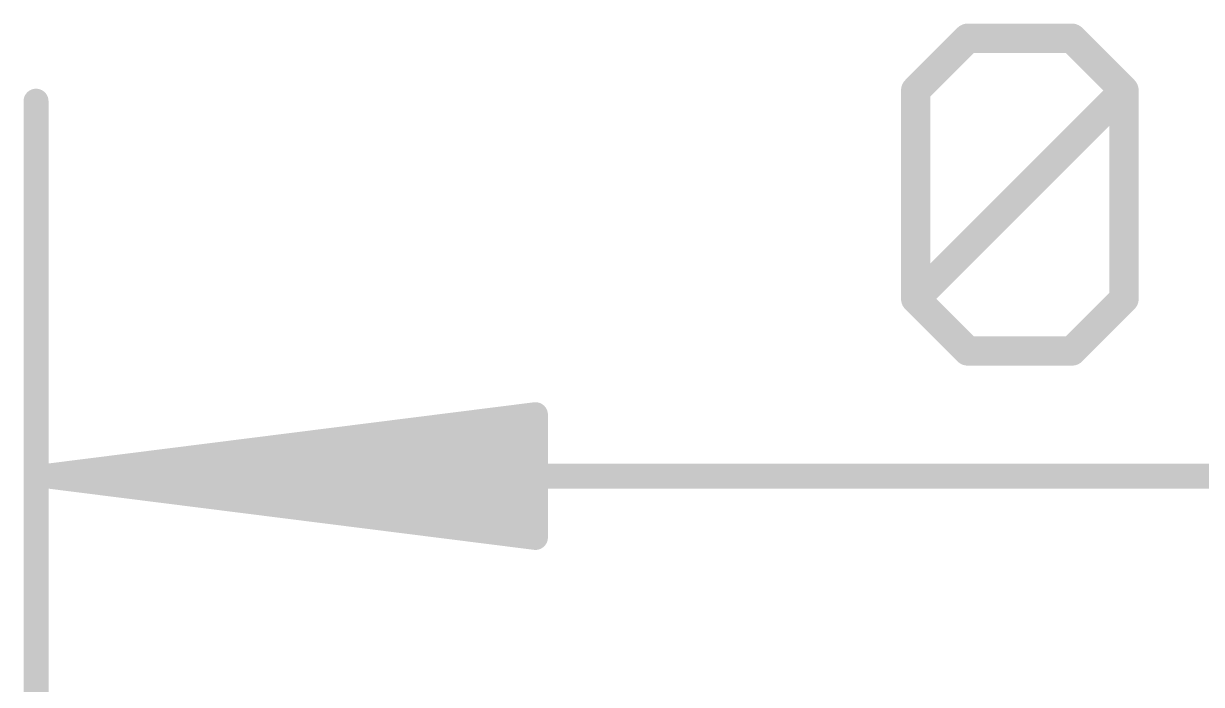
# Model space of a CAD drawing. Extents: x -42 to 65, y -11 to 21.
# Drawn here: x -0.07 to 6.07, y 17.97 to 21.4 of the extents above; entities that cross this region are included whole.
import ezdxf

# ---------------------------------------------------------------- set-up
doc = ezdxf.new("R2010")
doc.units = 0
doc.layers.add('47', color=253, linetype='CONTINUOUS')

msp = doc.modelspace()

# ---------------------------------------------------------------- linework, layer by layer
at = {"layer": '47'}
for points, const_width in [([(4.5798, 21.0565), (4.851, 21.3277)], 0.1524), ([(4.851, 21.3277), (5.3933, 21.3277)], 0.1524), ([(5.3933, 21.3277), (5.6645, 21.0565)], 0.1524), ([(4.5798, 19.9719), (4.5798, 21.0565)], 0.1524), ([(4.5798, 19.9719), (5.6645, 21.0565)], 0.1524), ([(5.6645, 21.0565), (5.6645, 19.9719)], 0.1524), ([(0, 17.78), (0, 21)], 0.13), ([(4.851, 19.7007), (4.5798, 19.9719)], 0.1524), ([(5.6645, 19.9719), (5.3933, 19.7007)], 0.1524), ([(5.3933, 19.7007), (4.851, 19.7007)], 0.1524), ([(0.065, 19.05), (2.6, 19.3692)], 0.13), ([(2.6, 19.3692), (2.6, 18.7308)], 0.13), ([(0.065, 19.05), (2.6, 19.31)], 0.13), ([(0.065, 19.05), (2.6, 19.18)], 0.13), ([(0.065, 19.05), (13.905, 19.05)], 0.13), ([(2.6, 18.7308), (0.065, 19.05)], 0.13), ([(2.6, 18.92), (0.065, 19.05)], 0.13), ([(2.6, 18.79), (0.065, 19.05)], 0.13)]:
    msp.add_lwpolyline(points, dxfattribs=dict(at, const_width=const_width))
for points, const_width in [([(4.851, 21.3658, 1), (4.851, 21.2896)], 0.0762), ([(4.8779, 21.3007, 1), (4.824, 21.3546)], 0.0762), ([(5.4202, 21.3546, 1), (5.3664, 21.3007)], 0.0762), ([(5.3933, 21.2896, 1), (5.3933, 21.3658)], 0.0762), ([(4.6179, 21.0565, 1), (4.5417, 21.0565)], 0.0762), ([(4.5529, 21.0835, 1), (4.6068, 21.0296)], 0.0762), ([(5.7026, 21.0565, 1), (5.6264, 21.0565)], 0.0762), ([(5.6914, 21.0296, 1), (5.6375, 21.0835)], 0.0762), ([(5.6375, 21.0296, 1), (5.6914, 21.0835)], 0.0762), ([(0.0325, 21, 1), (-0.0325, 21)], 0.065), ([(4.6068, 19.9988, 1), (4.5529, 19.9449)], 0.0762), ([(4.5529, 19.9988, 1), (4.6068, 19.9449)], 0.0762), ([(4.5417, 19.9719, 1), (4.6179, 19.9719)], 0.0762), ([(5.6264, 19.9719, 1), (5.7026, 19.9719)], 0.0762), ([(5.6914, 19.9449, 1), (5.6375, 19.9988)], 0.0762), ([(4.851, 19.7388, 1), (4.851, 19.6626)], 0.0762), ([(4.824, 19.6738, 1), (4.8779, 19.7276)], 0.0762), ([(5.3664, 19.7276, 1), (5.4202, 19.6738)], 0.0762), ([(5.3933, 19.6626, 1), (5.3933, 19.7388)], 0.0762), ([(2.6325, 19.3692, 1), (2.5675, 19.3692)], 0.065), ([(2.6041, 19.337, 1), (2.5959, 19.4015)], 0.065), ([(2.6033, 19.2777, 1), (2.5967, 19.3423)], 0.065), ([(2.6017, 19.1475, 1), (2.5983, 19.2125)], 0.065), ([(0.065, 19.0825, 1), (0.065, 19.0175)], 0.065), ([(0.0691, 19.0822, 1), (0.0609, 19.0178)], 0.065), ([(0.0633, 19.0825, 1), (0.0667, 19.0175)], 0.065), ([(0.0667, 19.0825, 1), (0.0633, 19.0175)], 0.065), ([(0.0683, 19.0823, 1), (0.0617, 19.0177)], 0.065), ([(0.0617, 19.0823, 1), (0.0683, 19.0177)], 0.065), ([(0.0609, 19.0822, 1), (0.0691, 19.0178)], 0.065), ([(2.5983, 18.8875, 1), (2.6017, 18.9525)], 0.065), ([(2.5967, 18.7577, 1), (2.6033, 18.8223)], 0.065), ([(2.5959, 18.6985, 1), (2.6041, 18.763)], 0.065), ([(2.5675, 18.7308, 1), (2.6325, 18.7308)], 0.065)]:
    msp.add_lwpolyline(points, format="xyb", dxfattribs=dict(at, const_width=const_width))

doc.saveas('drawing.dxf')
